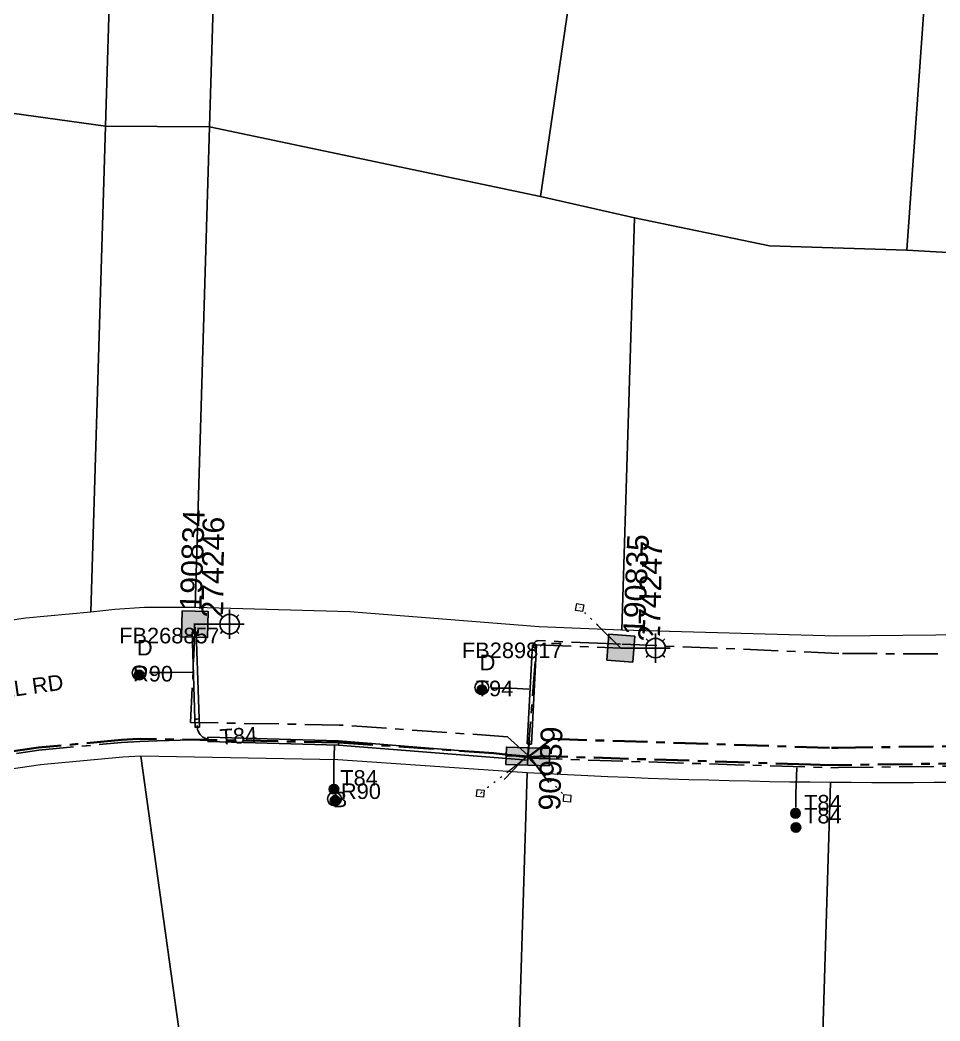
# Model space of a CAD drawing. Header units: metres. Extents: x 244561 to 254068, y 6159332 to 6162744.
# Drawn here: x 251592.3 to 251698.4, y 6161650.9 to 6161766.5 of the extents above; entities that cross this region are included whole.
import ezdxf
from ezdxf.enums import TextEntityAlignment as Align

# ---------------------------------------------------------------- set-up
doc = ezdxf.new("R2010")
doc.units = ezdxf.units.M
doc.linetypes.add('Cable Exist UG', pattern=[7, 4, -1, 1, -1])
doc.linetypes.add('PHANTOMX2', pattern=[6.6, 3, -0.75, 0.2, -0.75, 0.2, -0.75, 0.2, -0.75])
doc.layers.get('0').update_dxf_attribs({"color": 6})
for name, color, linetype, lineweight in [('_User_LV_Exist', 5, 'Continuous', 35), ('Cadastre Developer_SP_NEW', 92, 'Continuous', 15), ('Cadastre Land Parcels_SP_EXT', 118, 'Continuous', 15), ('Cadastre Roads_SP_EXT', 218, 'Continuous', 15), ('Mains_LV_EXT', 163, 'Continuous', 25), ('Mains_LV_SL_EXT', 135, 'Continuous', 25), ('Services_SP_EXT', 42, 'PHANTOMX2', 20)]:
    doc.layers.add(name, color=color, linetype=linetype, lineweight=lineweight)
for name, color, linetype in [('Duct_SP_EXT', 30, 'Continuous'), ('Equip_SP_SL_EXT', 7, 'Continuous'), ('SupportsUG_SP_LV_EXT', 7, 'Continuous'), ('SupportsUG_SP_LV_SL_EXT', 7, 'Continuous'), ('Trench_SP_EXT', 7, 'Continuous')]:
    doc.layers.add(name, color=color, linetype=linetype)
doc.styles.add('COLUMN_LABEL', font='arial.ttf', dxfattribs={"height": 2})
doc.styles.add('iecARIAL', font='arial.ttf', dxfattribs={"height": 2})
doc.styles.add('POLE_LABEL', font='arial.ttf', dxfattribs={"height": 2})
doc.styles.add('SL_LABEL', font='arial.ttf', dxfattribs={"height": 2})
doc.styles.get("Standard").update_dxf_attribs({"font": 'arial.ttf'})

# ---------------------------------------------------------------- blocks, each defined once
blk = doc.blocks.new('COLUMN_EXT')
blk.add_hatch(color=256).paths.add_polyline_path([(1.5, -1.5), (1.5, 1.5), (-1.5, 1.5), (-1.5, -1.5)])
blk.add_lwpolyline([(1.5, 1.5), (-1.5, 1.5), (-1.5, -1.5), (1.5, -1.5)], close=True)
at = {"flags": 1}
blk.add_attdef('Z', (-1.81, 2.35), '', height=0.2, rotation=180, dxfattribs=at)
at = {"flags": 9}
for tag, p in [('STREETNAME', (-1.81, 1.6)), ('LOCATION', (-1.81, 1.4)), ('SUBURB', (-1.81, 1.8)), ('LEGEND', (-1.81, 1.2)), ('NOTES', (-1.81, 2)), ('COLUMN_TYPE', (-1.81, 0.4)), ('OWNED_BY', (-1.81, 0.6)), ('USAGE', (-1.81, 1)), ('STATE', (-1.81, 0.8))]:
    blk.add_attdef(tag, text='', height=0.2, rotation=180, dxfattribs=at).set_placement(p, align=Align.MIDDLE_LEFT)
for tag, style, p in [('STRUCTURE_PLANT_NUMBER', 'POLE_LABEL', (-1.81, -0.03)), ('STREET_CODE', 'COLUMN_LABEL', (-1.81, 0.2))]:
    blk.add_attdef(tag, text='', height=0.2, rotation=180, dxfattribs=dict(at, style=style)).set_placement(p, align=Align.MIDDLE_LEFT)
at = {"style": 'COLUMN_LABEL', "width": 0.9, "flags": 8}
blk.add_attdef('ASSET_NUM', text='', height=2, rotation=270, dxfattribs=at).set_placement((2, -4), align=Align.MIDDLE_LEFT)
blk = doc.blocks.new('PILLAR_EXT')
blk.add_hatch(color=256).paths.add_polyline_path([(-2.5, 1), (-2.5, -1), (2.5, -1), (2.5, 1)])
for p, q in [((-2.5, 0), (2.5, 0)), ((0, 1), (0, -1))]:
    blk.add_line(p, q)
at = {"ltscale": 10}
blk.add_line((2.5, 0), (-2.5, 0), dxfattribs=at)
blk.add_lwpolyline([(-2.5, -1), (-1.25, -1), (1.25, -1), (2.5, -1), (2.5, 1), (-2.5, 1)], close=True)
at = {"width": 0.9, "flags": 8}
blk.add_attdef('ASSET_NUM', text='', height=2, rotation=90, dxfattribs=at).set_placement((-2, 4), align=Align.MIDDLE_LEFT)
for tag, p, flags in [('OWNED_BY', (0, -0.2), 9), ('STATE', (0, -0.4), 9), ('SUPPORT_TYPE', (0, -0.6), 9), ('USAGE', (0, -0.8), 9), ('LEGEND', (0, -1), 9), ('LOCATION', (0, -1.2), 9), ('STREETNAME', (0, -1.8), 9), ('SUBURB', (0, -2), 1), ('NOTES', (0, -1.4), 9), ('PARENT', (0, -1.6), 9)]:
    blk.add_attdef(tag, p, '', height=0.2, dxfattribs=dict(flags=flags))
blk = doc.blocks.new('DUCT_EXT')
blk.add_circle((0, 0.8), 0.8)
at = {"flags": 1}
blk.add_attdef('Z', (0, 0), '', height=0.2, dxfattribs=at)
at = {"flags": 9}
for tag, p in [('DUCT_CODE', (0, 0)), ('XSECT_TYPE', (0, -0.2)), ('STATE', (0, -0.6)), ('FB_REFERENCE', (0, -0.4)), ('NOTES', (0, -0.8))]:
    blk.add_attdef(tag, text='', height=0.2, dxfattribs=at).set_placement(p, align=Align.MIDDLE_LEFT)
blk = doc.blocks.new('SL_LANTERN_EXT')
at = {"flags": 9}
for tag, p in [('LRATECODE', (-7.4, 0)), ('LOUTREACHVOCAB', (-7.2, 0)), ('LOUTREACH', (-7, 0)), ('LANTNUMBER', (-6.6, 0)), ('LNEW', (-6.4, 0)), ('LMASTVOCAB', (-6.2, 0)), ('LMAST', (-6, 0)), ('LLAMPVOCAB', (-5.8, 0)), ('LLAMP', (-5.6, 0)), ('LEXIST', (-5.4, 0)), ('LCHARGE3PERCENT', (-5.2, 0)), ('LCHARGE3', (-5, 0)), ('LCHARGE2PERCENT', (-4.8, 0)), ('LCHARGE2', (-4.6, 0)), ('LCHARGE1PERCENT', (-4.4, 0)), ('LCHARGE1', (-4.2, 0)), ('LCATEGORY', (-4, 0)), ('LBRACKETVOCAB', (-3.8, 0)), ('LBRACKET', (-3.6, 0)), ('LKINGHEIGHT', (-3.4, 0)), ('CREPLACE', (-3.2, 0)), ('CREMOVE', (-3, 0)), ('CNUMBER', (-2.8, 0)), ('CNEW', (-2.6, 0)), ('CEXIST', (-2.4, 0)), ('USAGE', (-2.2, 0)), ('STATE', (-2, 0)), ('OWNED_BY', (-1.8, 0)), ('ORIENTATION', (-1.6, 0)), ('OPERATING_VOLTAGE', (-1.4, 0)), ('NO_PHASES', (-1.2, 0)), ('LANTERN_TYPE', (-1, 0)), ('LANTERN_PURPOSE', (-0.8, 0)), ('CONTROL_TYPE', (-0.6, 0)), ('CONSTRUCTED_VOLTAGE', (-0.4, 0))]:
    blk.add_attdef(tag, text='', height=0.001, rotation=270, dxfattribs=at).set_placement(p, align=Align.MIDDLE_LEFT)
at = {"style": 'SL_LABEL', "flags": 9}
blk.add_attdef('STREET_CODE', text='', height=0.001, rotation=270, dxfattribs=at).set_placement((0, 0), align=Align.MIDDLE_LEFT)
at = {"flags": 1}
blk.add_attdef('Z', (0, 0), '', height=0.001, rotation=270, dxfattribs=at)
at = {"width": 0.9}
blk.add_attdef('LNUMBER', text='', height=1, dxfattribs=at).set_placement((7, -1), align=Align.MIDDLE_LEFT)
at = {"flags": 9}
for tag, p in [('LREMOVE', (0, -7.6)), ('LREPLACE', (0, -7.8)), ('LTYPE', (0, -8)), ('LTYPEVOCAB', (0, -8.2)), ('LEGEND', (0, -8.4)), ('SUBURB', (0, -8.6)), ('STREETNAME', (0, -8.8)), ('LOCATION', (0, -9)), ('NOTES', (0, -9.2)), ('MAINTAINED_BY', (0, -9.86))]:
    blk.add_attdef(tag, text='', height=0.001, dxfattribs=at).set_placement(p, align=Align.MIDDLE_LEFT)
blk.add_attdef('OPERATED_BY', (0, -9.61), '', height=0.001, dxfattribs=at)
blk.add_wipeout([(5.69, 0), (5.06, -1.06), (4, -1.69), (2.94, -1.06), (2.31, 0), (2.94, 1.06), (4, 1.69), (5.06, 1.06)])
for p, q in [((4, 1.69), (4, 0)), ((0, 0), (4, 0)), ((2.94, 1.06), (3.2, 0.8)), ((5.06, 1.06), (4.8, 0.8)), ((2.94, -1.06), (3.2, -0.8)), ((4, 0), (5.69, 0)), ((4, 0), (4, -1.69)), ((5.06, -1.06), (4.8, -0.8))]:
    blk.add_line(p, q)
blk.add_circle((4, 0), 1.12)
blk = doc.blocks.new('CCP_EXT')
at = {"flags": 9}
for tag, p in [('STATE', (0, -1.8)), ('LEGEND', (0, -1.4)), ('LIFE_SUPPORT', (0, -1.6)), ('NOTES', (0, -2))]:
    blk.add_attdef(tag, text='', height=0.2, dxfattribs=at).set_placement(p, align=Align.MIDDLE_LEFT)
blk.add_wipeout([(0, 0.57), (0.57, 0), (0, -0.57), (-0.57, 0)])
blk.add_lwpolyline([(-0.57, 0), (0, 0.57), (0.57, 0), (0, -0.57), (-0.57, 0)])
at = {"flags": 1}
blk.add_attdef('Z', (0, 0), '', height=0.2, dxfattribs=at)
at = {"flags": 9}
for tag, p in [('CCP_TYPE', (0, 0)), ('CONSTRUCTED_VOLTAGE', (0, -0.2)), ('OPERATING_VOLTAGE', (0, -0.6)), ('ORIENTATION', (0, -0.8)), ('OWNED_BY', (0, -1)), ('NO_PHASES', (0, -0.4)), ('USAGE', (0, -1.2))]:
    blk.add_attdef(tag, text='', height=0.2, dxfattribs=at).set_placement(p, align=Align.MIDDLE_LEFT)
blk = doc.blocks.new('CABLE_LARGE_EXT')
h = blk.add_hatch(color=256)
edge = h.paths.add_edge_path()
edge.add_arc((0, 0.55), 0.55, 0, 360)
blk.add_circle((0, 0.55), 0.55)
at = {"flags": 1}
blk.add_attdef('Z', (0, 0), '', height=0.2, dxfattribs=at)
at = {"flags": 9}
for tag, p in [('COND_CODE', (0, 0)), ('STATE', (0, -0.4)), ('XSECT_SIZE', (0, -0.6)), ('FB_REFERENCE', (0, -0.2)), ('NOTES', (0, -0.8))]:
    blk.add_attdef(tag, text='', height=0.2, dxfattribs=at).set_placement(p, align=Align.MIDDLE_LEFT)

msp = doc.modelspace()

# ---------------------------------------------------------------- linework, layer by layer
at = {"layer": '_User_LV_Exist', "linetype": 'Cable Exist UG'}
msp.add_lwpolyline([(251709.191, 6161680.7662), (251685.6896, 6161680.4634), (251683.4179, 6161680.5378), (251683.4179, 6161680.5378), (251652.7606, 6161681.5153), (251650.7992, 6161681.3926)], dxfattribs=at)
at = {"layer": 'Cadastre Developer_SP_NEW', "linetype": 'Continuous'}
for points in [[(251603.9434, 6161814.8136), (251595.3087, 6161819.0145), (251586.8787, 6161823.6119), (251578.6726, 6161828.5955), (251570.7073, 6161833.9558), (251555.3142, 6161760.8778), (251569.3848, 6161758.74), (251602.096, 6161754.1982), (251603.9434, 6161814.8136)], [(251615.8014, 6161809.8238), (251603.9434, 6161814.8136), (251602.096, 6161754.1982), (251614.123, 6161754.1409), (251615.8014, 6161809.8238)], [(251659.9389, 6161798.2503), (251648.6802, 6161800.2212), (251637.5495, 6161802.8134), (251626.5783, 6161806.0169), (251615.8014, 6161809.8238), (251614.123, 6161754.1409), (251652.2832, 6161746.0675), (251659.9389, 6161798.2503)], [(251698.2735, 6161792.6276), (251659.9389, 6161798.2503), (251652.2832, 6161746.0675), (251663.1215, 6161743.6127), (251678.7154, 6161740.3862), (251694.5331, 6161739.9063), (251698.2735, 6161792.6276)], [(251561.4799, 6161691.1557), (251571.8476, 6161693.8092), (251582.341, 6161695.9178), (251592.9291, 6161697.4727), (251600.4194, 6161698.1759), (251602.096, 6161754.1982), (251569.3848, 6161758.74), (251559.6623, 6161690.5873), (251561.4799, 6161691.1557)], [(251618.6697, 6161591.7821), (251606.1672, 6161681.5029), (251604.1033, 6161681.3787), (251594.6201, 6161680.5045), (251585.1965, 6161679.1332), (251575.8568, 6161677.2716), (251566.628, 6161674.9234), (251560.0536, 6161672.8795), (251589.1191, 6161586.6139), (251618.6697, 6161591.7821)], [(251691.0584, 6161604.4422), (251718.6049, 6161608.6416), (251720.7463, 6161678.8908), (251709.6742, 6161678.6356), (251707.2787, 6161678.5841), (251704.8836, 6161678.5405), (251702.4876, 6161678.5039), (251700.0922, 6161678.4752), (251697.6966, 6161678.4546), (251695.3008, 6161678.4409), (251692.9047, 6161678.435), (251690.5085, 6161678.4373), (251688.1129, 6161678.4464), (251685.717, 6161678.4636), (251683.4248, 6161603.1062), (251691.0584, 6161604.4422)]]:
    msp.add_lwpolyline(points, close=True, dxfattribs=at)
msp.add_lwpolyline([(251698.2735, 6161792.6276), (251694.5331, 6161739.9063), (251710.0996, 6161739.0106), (251758.3766, 6161736.77), (251758.096, 6161739.8354), (251758.096, 6161739.8354), (251757.6563, 6161742.8826), (251757.0578, 6161745.9016), (251756.3024, 6161748.8856), (251755.3911, 6161751.8246), (251754.3283, 6161754.7137), (251753.115, 6161757.5431), (251751.7562, 6161760.3048), (251750.2548, 6161762.9911), (251748.6141, 6161765.596), (251746.84, 6161768.1127)], dxfattribs=at)
at = {"layer": 'Cadastre Land Parcels_SP_EXT', "linetype": 'Continuous'}
for points in [[(251603.9434, 6161814.8136), (251595.3087, 6161819.0145), (251586.8787, 6161823.6119), (251578.6726, 6161828.5955), (251570.7073, 6161833.9558), (251555.3142, 6161760.8778), (251569.3848, 6161758.74), (251602.096, 6161754.1982), (251603.9434, 6161814.8136)], [(251615.8014, 6161809.8238), (251603.9434, 6161814.8136), (251602.096, 6161754.1982), (251614.123, 6161754.1409), (251615.8014, 6161809.8238)], [(251659.9389, 6161798.2503), (251648.6802, 6161800.2212), (251637.5495, 6161802.8134), (251626.5783, 6161806.0169), (251615.8014, 6161809.8238), (251614.123, 6161754.1409), (251652.2832, 6161746.0675), (251659.9389, 6161798.2503)], [(251698.2735, 6161792.6276), (251659.9389, 6161798.2503), (251652.2832, 6161746.0675), (251663.1215, 6161743.6127), (251678.7154, 6161740.3862), (251694.5331, 6161739.9063), (251698.2735, 6161792.6276)], [(251561.4799, 6161691.1557), (251571.8476, 6161693.8092), (251582.341, 6161695.9178), (251592.9291, 6161697.4727), (251600.4194, 6161698.1759), (251602.096, 6161754.1982), (251569.3848, 6161758.74), (251559.6623, 6161690.5873), (251561.4799, 6161691.1557)], [(251614.123, 6161754.1409), (251602.096, 6161754.1982), (251600.4194, 6161698.1759), (251603.1761, 6161698.4691), (251606.6216, 6161698.6792), (251612.4375, 6161698.6905), (251614.123, 6161754.1409)], [(251663.1215, 6161743.6127), (251652.2832, 6161746.0675), (251614.123, 6161754.1409), (251612.4375, 6161698.6905), (251630.2853, 6161698.1818), (251652.1284, 6161696.463), (251661.6727, 6161696.0701), (251663.1215, 6161743.6127)], [(251710.0996, 6161739.0106), (251694.5331, 6161739.9063), (251678.7154, 6161740.3862), (251663.1215, 6161743.6127), (251661.6727, 6161696.0701), (251686.4628, 6161695.3919), (251709.2843, 6161695.6329), (251710.0996, 6161739.0106)], [(251618.6697, 6161591.7821), (251606.1672, 6161681.5029), (251604.1033, 6161681.3787), (251594.6201, 6161680.5045), (251585.1965, 6161679.1332), (251575.8568, 6161677.2716), (251566.628, 6161674.9234), (251560.0536, 6161672.8795), (251589.1191, 6161586.6139), (251618.6697, 6161591.7821)], [(251648.2204, 6161596.9492), (251650.7343, 6161679.5789), (251628.918, 6161681.0974), (251606.1672, 6161681.5029), (251618.6697, 6161591.7821), (251648.2204, 6161596.9492)], [(251683.4248, 6161603.1062), (251685.717, 6161678.4636), (251683.3835, 6161678.4873), (251681.0498, 6161678.519), (251678.7168, 6161678.5568), (251676.3834, 6161678.6024), (251674.0508, 6161678.6551), (251671.718, 6161678.7147), (251669.3858, 6161678.7823), (251667.0534, 6161678.8568), (251664.7208, 6161678.9384), (251662.3888, 6161679.0269), (251660.0575, 6161679.1233), (251657.7259, 6161679.2258), (251655.3951, 6161679.3362), (251653.0648, 6161679.4546), (251650.7343, 6161679.5789), (251648.2204, 6161596.9492), (251683.4248, 6161603.1062)], [(251691.0584, 6161604.4422), (251718.6049, 6161608.6416), (251720.7463, 6161678.8908), (251709.6742, 6161678.6356), (251707.2787, 6161678.5841), (251704.8836, 6161678.5405), (251702.4876, 6161678.5039), (251700.0922, 6161678.4752), (251697.6966, 6161678.4546), (251695.3008, 6161678.4409), (251692.9047, 6161678.435), (251690.5085, 6161678.4373), (251688.1129, 6161678.4464), (251685.717, 6161678.4636), (251683.4248, 6161603.1062), (251691.0584, 6161604.4422)]]:
    msp.add_lwpolyline(points, close=True, dxfattribs=at)
msp.add_lwpolyline([(251698.2735, 6161792.6276), (251694.5331, 6161739.9063), (251710.0996, 6161739.0106), (251758.3766, 6161736.77), (251758.096, 6161739.8354), (251758.096, 6161739.8354), (251757.6563, 6161742.8826), (251757.0578, 6161745.9016), (251756.3024, 6161748.8856), (251755.3911, 6161751.8246), (251754.3283, 6161754.7137), (251753.115, 6161757.5431), (251751.7562, 6161760.3048), (251750.2548, 6161762.9911), (251748.6141, 6161765.596), (251746.84, 6161768.1127)], dxfattribs=at)
at = {"layer": 'Duct_SP_EXT'}
for p, q in [((251650.7522, 6161682.9155), (251651.3418, 6161694.3371)), ((251651.2315, 6161682.8907), (251651.8211, 6161694.3123)), ((251651.3418, 6161694.3371), (251651.5814, 6161694.3247)), ((251651.8211, 6161694.3123), (251651.5814, 6161694.3247)), ((251612.4276, 6161685.7788), (251612.6675, 6161685.7866)), ((251612.4276, 6161685.7788), (251612.4585, 6161684.8276)), ((251612.9073, 6161685.7944), (251612.6675, 6161685.7866)), ((251612.9073, 6161685.7944), (251612.9382, 6161684.8432)), ((251612.4585, 6161684.8276), (251612.6983, 6161684.8354)), ((251612.9382, 6161684.8432), (251612.6983, 6161684.8354)), ((251613.9182, 6161683.2107), (251613.9251, 6161683.4506)), ((251613.9182, 6161683.2107), (251628.9704, 6161682.7807)), ((251613.9319, 6161683.6905), (251613.9251, 6161683.4506)), ((251613.9319, 6161683.6905), (251628.9965, 6161683.2601)), ((251628.9704, 6161682.7807), (251628.9834, 6161683.0204)), ((251628.9704, 6161682.7807), (251650.8148, 6161681.0236)), ((251628.9965, 6161683.2601), (251628.9834, 6161683.0204)), ((251628.9965, 6161683.2601), (251650.8532, 6161681.5021)), ((251650.7522, 6161682.9155), (251650.9918, 6161682.9031)), ((251651.2315, 6161682.8907), (251650.9918, 6161682.9031)), ((251650.8148, 6161681.0236), (251650.834, 6161681.2628)), ((251650.8532, 6161681.5021), (251650.834, 6161681.2628))]:
    msp.add_line(p, q, dxfattribs=at)
for points in [[(251607.1935, 6161691.1429), (251609.8536, 6161691.1429), (251612.1493, 6161691.1917)], [(251646.7033, 6161689.3604), (251648.8938, 6161689.3604), (251650.9429, 6161689.2506)], [(251628.4332, 6161678.2906), (251628.4332, 6161680.4788), (251628.5073, 6161682.6766)], [(251681.7212, 6161675.5617), (251681.7212, 6161677.1825), (251681.8487, 6161680.1747)]]:
    msp.add_lwpolyline(points, dxfattribs=at)
at = {"layer": 'Mains_LV_EXT', "linetype": 'Cable Exist UG'}
msp.add_lwpolyline([(251709.191, 6161680.7662), (251685.6896, 6161680.4634), (251683.4179, 6161680.5378), (251683.4179, 6161680.5378), (251652.7606, 6161681.5153), (251650.7992, 6161681.3926)], dxfattribs=at)
at = {"layer": 'Trench_SP_EXT', "linetype": 'Cable Exist UG'}
msp.add_lwpolyline([(251613.9976, 6161683.4486, -0.38142678), (251612.6916, 6161685.0399)], format="xyb", dxfattribs=at)
for points in [[(251559.549, 6161674.5029), (251566.1657, 6161676.5599), (251575.4808, 6161678.9301), (251584.9078, 6161680.8091), (251594.4196, 6161682.1932), (251603.9741, 6161683.074), (251606.065, 6161683.1999), (251608.0713, 6161683.2776), (251608.0713, 6161683.2776), (251613.8518, 6161683.4526)], [(251651.012, 6161683.2958), (251650.8664, 6161681.6882)], [(251650.8664, 6161681.6882), (251647.6499, 6161678.3384)], [(251650.8664, 6161681.6882), (251653.5875, 6161677.9983)], [(251650.7885, 6161681.278), (251685.7696, 6161680.1626), (251686.6456, 6161680.1756), (251686.6456, 6161680.1756), (251707.5669, 6161680.4452), (251709.2851, 6161680.5634)]]:
    msp.add_lwpolyline(points, dxfattribs=at)

# ---------------------------------------------------------------- block references
at = {"layer": 'Duct_SP_EXT'}
for name, p in [('DUCT_EXT', (251605.9826, 6161690.3194)), ('CABLE_LARGE_EXT', (251605.9826, 6161690.3195)), ('DUCT_EXT', (251645.5171, 6161688.6135)), ('CABLE_LARGE_EXT', (251645.5171, 6161688.6136)), ('CABLE_LARGE_EXT', (251628.4573, 6161677.1447)), ('DUCT_EXT', (251628.5113, 6161675.7669)), ('CABLE_LARGE_EXT', (251628.5903, 6161675.8491)), ('CABLE_LARGE_EXT', (251681.6992, 6161674.3536)), ('CABLE_LARGE_EXT', (251681.7431, 6161672.728))]:
    msp.add_blockref(name, p, dxfattribs=at)
at = {"layer": 'SupportsUG_SP_LV_EXT'}
ref = msp.add_blockref('PILLAR_EXT', (251650.8243, 6161681.4678), dxfattribs=dict(at, rotation=358.1736439245197))
ref.add_attrib('ASSET_NUM', '90939', dxfattribs={"layer": '0', "height": 2.5, "rotation": 88.400881, "style": 'iecARIAL'}).set_placement((251652.3243, 6161684.9678), align=Align.TOP_RIGHT)
at = {"layer": 'SupportsUG_SP_LV_SL_EXT'}
ref = msp.add_blockref('COLUMN_EXT', (251612.4208, 6161696.7344), dxfattribs=dict(at, rotation=178.26178000322))
ref.add_attrib('ASSET_NUM', '274246', dxfattribs={"layer": '0', "height": 2.5, "rotation": 89.288404, "style": 'COLUMN_LABEL'}).set_placement((251614.4208, 6161697.4844), align=Align.MIDDLE_LEFT)
ref = msp.add_blockref('COLUMN_EXT', (251661.5505, 6161693.9757), dxfattribs=dict(at, rotation=355.6515408595019))
ref.add_attrib('ASSET_NUM', '274247', dxfattribs={"layer": '0', "height": 2.5, "rotation": 88.57105, "style": 'COLUMN_LABEL'}).set_placement((251663.5505, 6161694.7257), align=Align.TOP_LEFT)

# ---------------------------------------------------------------- texts
at = {"layer": 'Cadastre Roads_SP_EXT'}
msp.add_text('BROMHALL RD', height=1.8, rotation=8.064763, dxfattribs=at).set_placement((251579.3753, 6161686.6474))
at = {"layer": 'Duct_SP_EXT'}
for s, p in [('FB268857', (251603.6825, 6161694.5194)), ('D', (251605.7326, 6161693.1195)), ('FB289817', (251643.2171, 6161692.8135)), ('D', (251645.2671, 6161691.4135)), ('R90', (251605.2826, 6161690.1194)), ('T94', (251644.8171, 6161688.4135)), ('T84', (251629.1838, 6161678.0892)), ('R90', (251629.2685, 6161676.5635)), ('B', (251628.3236, 6161675.6115)), ('T84', (251682.6877, 6161675.2322)), ('T84', (251682.6877, 6161673.7385))]:
    msp.add_text(s, height=1.8, dxfattribs=at).set_placement(p)
at = {"layer": 'Mains_LV_EXT'}
msp.add_text('T84', height=1.8, rotation=3.900494, dxfattribs=at).set_placement((251615.3436, 6161682.8043))

# ---------------------------------------------------------------- next in the draw order: block references
at = {"layer": 'Equip_SP_SL_EXT'}
ref = msp.add_blockref('SL_LANTERN_EXT', (251612.4208, 6161696.7344), dxfattribs=at)
ref.add_attrib('ASSET_NUM', '190834', dxfattribs={"layer": '0', "height": 2.5, "rotation": 88.086656, "style": 'iecARIAL'}).set_placement((251613.9208, 6161698.2344), align=Align.BOTTOM_LEFT)
ref = msp.add_blockref('SL_LANTERN_EXT', (251661.5505, 6161693.9756), dxfattribs=at)
ref.add_attrib('ASSET_NUM', '190835', dxfattribs={"layer": '0', "height": 2.5, "rotation": 87.525292, "style": 'iecARIAL'}).set_placement((251663.0505, 6161695.4756), align=Align.MIDDLE_LEFT)
at = {"layer": 'Services_SP_EXT'}
for p, rotation in [((251656.8071, 6161698.6513), 304.8165185247351), ((251645.3453, 6161677.2123), 310.773194112399), ((251655.3605, 6161676.6364), 220.3070964774158)]:
    msp.add_blockref('CCP_EXT', p, dxfattribs=dict(at, rotation=rotation))

# ---------------------------------------------------------------- next in the draw order: linework, layer by layer
at = {"layer": '_User_LV_Exist', "linetype": 'Cable Exist UG'}
for points in [[(251650.818, 6161681.3929), (251653.6321, 6161683.4886), (251653.6321, 6161683.4886), (251685.8429, 6161682.4615), (251686.612, 6161682.4754), (251686.612, 6161682.4754), (251707.026, 6161682.7384), (251707.3883, 6161692.4298), (251709.2749, 6161693.6929)], [(251650.7823, 6161681.391), (251646.9188, 6161681.8493), (251646.9188, 6161681.8493), (251629.0054, 6161683.0961), (251606.2028, 6161683.5026), (251605.2449, 6161683.4511), (251605.2449, 6161683.4511), (251603.9514, 6161683.3732), (251594.3842, 6161682.4912), (251584.8568, 6161681.1048), (251575.4144, 6161679.2228), (251566.0841, 6161676.8488), (251562.2827, 6161675.667), (251559.3943, 6161674.8808)]]:
    msp.add_lwpolyline(points, dxfattribs=at)
at = {"layer": 'Cadastre Developer_SP_NEW', "linetype": 'Continuous'}
for points in [[(251614.123, 6161754.1409), (251602.096, 6161754.1982), (251600.4194, 6161698.1759), (251603.1761, 6161698.4691), (251606.6216, 6161698.6792), (251612.4375, 6161698.6905), (251614.123, 6161754.1409)], [(251663.1215, 6161743.6127), (251652.2832, 6161746.0675), (251614.123, 6161754.1409), (251612.4375, 6161698.6905), (251630.2853, 6161698.1818), (251652.1284, 6161696.463), (251661.6727, 6161696.0701), (251663.1215, 6161743.6127)], [(251710.0996, 6161739.0106), (251694.5331, 6161739.9063), (251678.7154, 6161740.3862), (251663.1215, 6161743.6127), (251661.6727, 6161696.0701), (251686.4628, 6161695.3919), (251709.2843, 6161695.6329), (251710.0996, 6161739.0106)], [(251648.2204, 6161596.9492), (251650.7343, 6161679.5789), (251628.918, 6161681.0974), (251606.1672, 6161681.5029), (251618.6697, 6161591.7821), (251648.2204, 6161596.9492)], [(251683.4248, 6161603.1062), (251685.717, 6161678.4636), (251683.3835, 6161678.4873), (251681.0498, 6161678.519), (251678.7168, 6161678.5568), (251676.3834, 6161678.6024), (251674.0508, 6161678.6551), (251671.718, 6161678.7147), (251669.3858, 6161678.7823), (251667.0534, 6161678.8568), (251664.7208, 6161678.9384), (251662.3888, 6161679.0269), (251660.0575, 6161679.1233), (251657.7259, 6161679.2258), (251655.3951, 6161679.3362), (251653.0648, 6161679.4546), (251650.7343, 6161679.5789), (251648.2204, 6161596.9492), (251683.4248, 6161603.1062)]]:
    msp.add_lwpolyline(points, close=True, dxfattribs=at)
at = {"layer": 'Duct_SP_EXT'}
for p, q in [((251612.1022, 6161695.835), (251612.3421, 6161695.8427)), ((251612.1022, 6161695.835), (251612.4276, 6161685.7788)), ((251612.582, 6161695.8505), (251612.3421, 6161695.8427)), ((251612.582, 6161695.8505), (251612.9073, 6161685.7944))]:
    msp.add_line(p, q, dxfattribs=at)
at = {"layer": 'Mains_LV_EXT', "linetype": 'Cable Exist UG'}
for points in [[(251650.818, 6161681.3929), (251653.6321, 6161683.4886), (251653.6321, 6161683.4886), (251685.8429, 6161682.4615), (251686.612, 6161682.4754), (251686.612, 6161682.4754), (251707.026, 6161682.7384), (251707.3883, 6161692.4298), (251709.2749, 6161693.6929)], [(251650.7823, 6161681.391), (251646.9188, 6161681.8493), (251646.9188, 6161681.8493), (251629.0054, 6161683.0961), (251606.2028, 6161683.5026), (251605.2449, 6161683.4511), (251605.2449, 6161683.4511), (251603.9514, 6161683.3732), (251594.3842, 6161682.4912), (251584.8568, 6161681.1048), (251575.4144, 6161679.2228), (251566.0841, 6161676.8488), (251562.2827, 6161675.667), (251559.3943, 6161674.8808)]]:
    msp.add_lwpolyline(points, dxfattribs=at)
at = {"layer": 'Mains_LV_SL_EXT', "linetype": 'Cable Exist UG'}
for points in [[(251650.8363, 6161681.6192), (251648.4705, 6161683.7462), (251648.4705, 6161683.7462), (251629.0927, 6161685.0949), (251611.9301, 6161685.4008), (251612.468, 6161696.6815)], [(251650.8245, 6161681.4678), (251651.8318, 6161694.361), (251661.5504, 6161693.9756)]]:
    msp.add_lwpolyline(points, dxfattribs=at)
at = {"layer": 'Services_SP_EXT'}
for points in [[(251661.5505, 6161693.9757), (251656.807, 6161698.6513)], [(251650.7606, 6161681.4436), (251645.3453, 6161677.2123)], [(251650.77, 6161681.4112), (251655.3604, 6161676.6364)]]:
    msp.add_lwpolyline(points, dxfattribs=at)
at = {"layer": 'Trench_SP_EXT', "linetype": 'Cable Exist UG'}
for points in [[(251612.3821, 6161696.8131), (251612.3507, 6161695.5749)], [(251661.5936, 6161693.9329), (251658.1838, 6161697.3101)], [(251661.715, 6161694.4228), (251687.1103, 6161693.349), (251707.8675, 6161693.2582)]]:
    msp.add_lwpolyline(points, dxfattribs=at)
msp.add_lwpolyline([(251661.5297, 6161694.4305), (251659.8701, 6161694.5007), (251651.99, 6161694.8339), (251651.99, 6161694.8339, 0.54228016), (251651.5646, 6161694.0005)], format="xyb", dxfattribs=at)

doc.saveas('drawing.dxf')
